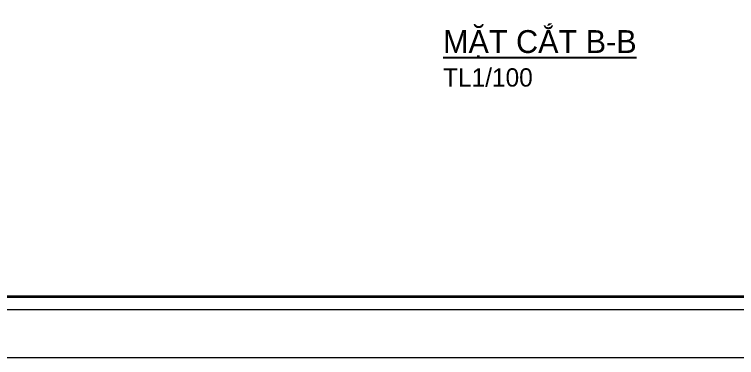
# Model space of a CAD drawing. Header units: inches. Extents: x 88947 to 296847, y 35049 to 161062.
# Drawn here: x 187375 to 195272, y 140060 to 143808 of the extents above; entities that cross this region are included whole.
import ezdxf

# ---------------------------------------------------------------- set-up
doc = ezdxf.new("R2010")
doc.units = ezdxf.units.IN
doc.header["$MEASUREMENT"] = 0
for name, color, linetype, lineweight in [('A-Text', 30, 'Continuous', 9), ('A-Wall', 2, 'Continuous', 35), ('KHUNG 2', 144, 'Continuous', 18), ('NETMANH', 192, 'Continuous', 18)]:
    doc.layers.add(name, color=color, linetype=linetype, lineweight=lineweight)
doc.layers.add('text', color=2, linetype='Continuous')
doc.styles.add('FRANKO', font='VFRANKO.TTF')

# ---------------------------------------------------------------- blocks, each defined once
blk = doc.blocks.new('khung ten')
at = {"layer": 'A-Wall', "ltscale": 0.7}
blk.add_lwpolyline([(267204, -219099), (305804, -219099), (305804, -190799), (267204, -190799)], close=True, dxfattribs=at)
at = {"layer": 'KHUNG 2', "ltscale": 0.7}
blk.add_lwpolyline([(267004, -219299), (306004, -219299), (306004, -190599), (267004, -190599)], close=True, dxfattribs=at)
at = {"layer": 'NETMANH', "ltscale": 0.7}
blk.add_lwpolyline([(265004, -220042), (307004, -220042), (307004, -190342), (265004, -190342)], close=True, dxfattribs=at)

msp = doc.modelspace()

# ---------------------------------------------------------------- block references
at = {"layer": 'A-Text', "xscale": 0.7071428571362048, "yscale": 0.7071428573544836, "zscale": 0.7071428573664265}
msp.add_blockref('khung ten', (-9348.5, 295661.3), dxfattribs=at)

# ---------------------------------------------------------------- texts
at = {"layer": 'text', "insert": (192062.2, 143636.8), "char_height": 250, "width": 3670.646, "attachment_point": 1, "style": 'FRANKO'}
msp.add_mtext('{\\LMAËT CAÉT B-B \\P\\H0.8x;\\lTL1/100}', dxfattribs=at)
msp.add_mtext('{\\LMAËT CAÉT B-B \\P\\H0.8x;\\lTL1/100}', dxfattribs=at)

doc.saveas('drawing.dxf')
